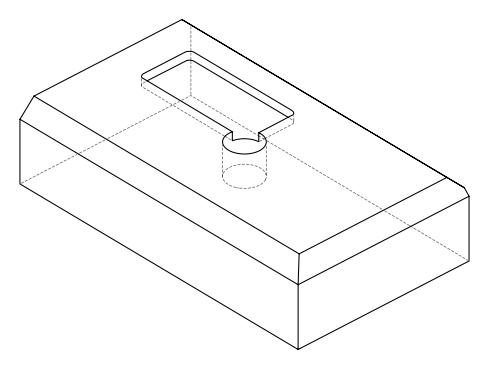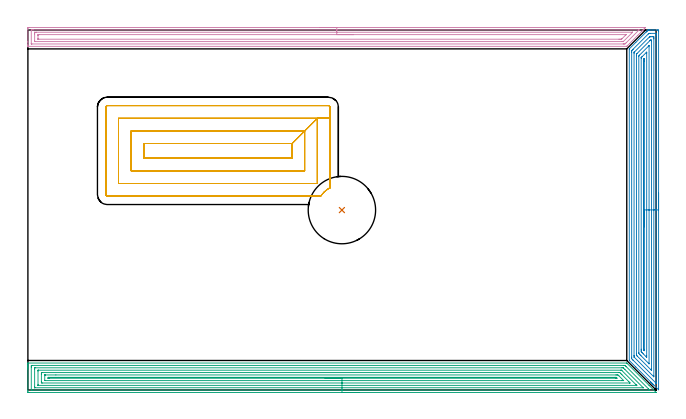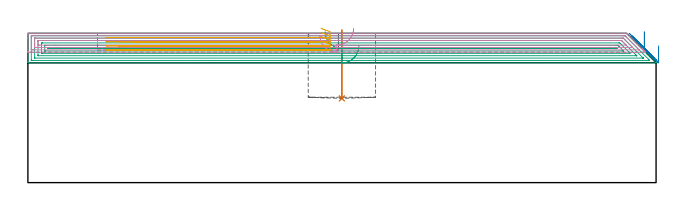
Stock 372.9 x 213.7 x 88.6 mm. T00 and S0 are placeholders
(PLAN: 5 operations, 2 tool changes, 53.9 min)
(1 INDEXABLE_INSERT_DRILL_BLIND_HOLE_FROM_SOLID | STEP1POCKET | NXT0302_035 | 0.16 min | 47895 mm3)
(2 AREA_MILL | FG_CHAMFER_SURFACE | UGT0205_001 | 11.48 min | 32324 mm3)
(3 AREA_MILL_1 | FG_CHAMFER_SURFACE_1 | UGT0205_001 | 20.62 min | 55356 mm3)
(4 AREA_MILL_2 | FG_CHAMFER_SURFACE_2 | UGT0205_001 | 11.84 min | 22527 mm3)
(5 MILL_RECTANGULAR_POCKET | POCKET_RECTANGULAR_STRAIGHT | UGT0201_101 | Follow Part, ap 2.5, ae 75% | 9.78 min | 87864 mm3)
(TOOL NXT0302_035 | Index. Insert Drill 40mm [880-D4000L40-05] | D40 PA176 FL200 Z2)
(TOOL UGT0205_001 | Chamfer Mill 20 x 3 x 45 deg. | D20 FL50 Z2)
(TOOL UGT0201_101 | End Mill 10 mm | D10 FL12 Z2)
(OP 1 INDEXABLE_INSERT_DRILL_BLIND_HOLE_FROM_SOLID)
G17 G21 G94 G90
T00 M6
G54
G17 G0 G90 X186.4 Y106.8 S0 M3
G43 Z98.6 H1
G94 G81 G98 Z50. F250. R90.6
G80
M5
M2
(OP 2 AREA_MILL)
G17 G21 G94 G90
T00 M6
G54
G17 G0 G90 X374.4 Y116.9 S1061 M3
G43 Z98.6 H0
Z81.2
G94 G1 Y116.862 Z80.328 F250.
Y116.748 Z79.464
Y116.559 Z78.612
Y116.297 Z77.78
Y115.963 Z76.974
Y115.56 Z76.2
Y115.092 Z75.464
Y114.56 Z74.772
Y113.971 Z74.129
Y113.328 Z73.54
Y112.636 Z73.009
Y111.9 Z72.54
Y111.126 Z72.137
Y110.32 Z71.803
Y109.488 Z71.541
Y108.636 Z71.352
Y107.772 Z71.238
Y106.9 Z71.2
Y0.29
X374.399 Y0.259 Z71.201
X374.392 Y0.107 Z71.207
X371.563 Y2.936 Z74.035
X371.395 Y3.103 Z74.2
X371.232 Y3.267 Z74.365
X371.117 Y3.382 Z74.481
X370.957 Y3.541 Z74.638
X370.802 Y3.697 Z74.795
X370.671 Y3.828 Z74.927
X370.519 Y3.979 Z75.077
X370.372 Y4.127 Z75.226
X370.225 Y4.274 Z75.373
X370.081 Y4.417 Z75.515
X369.942 Y4.557 Z75.656
X369.778 Y4.72 Z75.819
X369.643 Y4.855 Z75.953
X369.512 Y4.987 Z76.086
X360.881 Y13.618 Z84.717
X357.114 Y17.387 Z88.485
X357.004 Y17.505 Z88.589
X357. Y17.66 Z88.6
Y202.387
X357.004 Y202.495 Z88.589
X357.071 Y202.572 Z88.526
X360.881 Y206.381 Z84.719
X367.014 Y212.516 Z78.582
X367.148 Y212.649 Z78.45
X367.315 Y212.816 Z78.282
X367.452 Y212.954 Z78.143
X367.594 Y213.095 Z78.003
X367.746 Y213.247 Z77.852
X367.89 Y213.393 Z77.705
X368.041 Y213.542 Z77.557
X368.188 Y213.693 Z77.4
X368.195 Y213.697 Z77.394
X368.201 Y213.7 Z77.388
X368.342 Z77.251
X368.576 Z77.023
X369.02 Z76.579
X369.643 Z75.952
X370.83 Z74.767
X371.395 Z74.199
X373.741 Z71.855
X374.023 Y213.697 Z71.573
X374.392 Y213.69 Z71.205
X374.396 Y213.475 Z71.201
X374.399 Y213.095
X374.4 Y106.9 Z71.2
X372.986 Z72.614
X372.985 Y4.274 Z72.615
X372.983 Y4.056 Z72.617
X372.981 Y4.002 Z72.619
X372.98 Y3.986 Z72.62
X372.972 Y3.989 Z72.628
X372.918 Y4.039 Z72.682
X372.676 Y4.274 Z72.924
X359.29 Y17.66 Z86.31
X359.129 Y17.824 Z86.471
X358.421 Y18.553 Z87.179
X358.415 Y19.28 Z87.185
Y19.445
X358.414 Y200.602 Z87.186
X358.416 Y201.328 Z87.184
X358.419 Y201.411 Z87.181
X358.421 Y201.449 Z87.179
X358.454 Y201.494 Z87.146
X358.791 Y201.838 Z86.809
X359.129 Y202.179 Z86.471
X359.232 Y202.282 Z86.368
X368.261 Y211.311 Z77.339
X368.519 Y211.562 Z77.081
X368.603 Y211.641 Z76.997
X368.673 Y211.69 Z76.927
X368.766 Y211.692 Z76.834
X369.261 Y211.699 Z76.339
X372.765 Y211.7 Z72.835
X372.925 Y211.697 Z72.675
X372.953 Y211.695 Z72.647
X372.977 Y211.691 Z72.623
X372.979 Y211.655 Z72.621
X372.984 Y211.477 Z72.616
X372.985 Y211.311 Z72.615
X372.986 Y210.582 Z72.614
Y106.9
X371.572 Z74.028
X371.571 Y8.557 Z74.029
X371.569 Y7.844 Z74.031
X371.559 Z74.041
X371.395 Y8.006 Z74.205
X360.005 Y19.394 Z85.595
X359.956 Y19.445 Z85.644
X359.906 Y19.502 Z85.694
X359.835 Y19.585 Z85.765
X359.833 Y19.62 Z85.767
X359.829 Y20.337 Z85.771
Y20.517
Y199.888
X359.833 Y200.245 Z85.767
X359.836 Y200.419 Z85.764
X360.001 Y200.602 Z85.599
X360.003 Y200.604 Z85.597
X368.926 Y209.526 Z76.674
X369.073 Y209.665 Z76.527
X369.1 Y209.689 Z76.5
X369.186 Y209.694 Z76.414
X369.3 Y209.697 Z76.3
X369.472 Y209.7 Z76.128
X369.643 Z75.957
X370.519 Z75.081
X371.225 Y209.699 Z74.375
X371.395 Y209.695 Z74.205
X371.559 Y209.69 Z74.041
X371.565 Y209.526 Z74.035
X371.568 Y209.349 Z74.032
X371.571 Y208.633 Z74.029
Y208.453
X371.572 Y106.9 Z74.028
X370.157 Z75.443
Y12.674
X370.156 Y12.306 Z75.444
X370.153 Y11.786 Z75.447
X370.151 Y11.725 Z75.449
X369.925 Y11.935 Z75.675
X369.74 Y12.112 Z75.86
X369.643 Y12.207 Z75.957
X361.757 Y20.092 Z83.843
X361.514 Y20.337 Z84.086
X361.262 Y20.599 Z84.338
X361.25 Y20.855 Z84.35
X361.246 Y21.23 Z84.354
X361.243 Y21.754 Z84.357
Y198.449
X361.244 Y198.817 Z84.356
X361.248 Y199.336 Z84.352
X361.25 Y199.383 Z84.35
X361.27 Y199.409 Z84.33
X361.332 Y199.476 Z84.268
X361.558 Y199.709 Z84.042
X369.175 Y207.325 Z76.425
X369.332 Y207.481 Z76.268
X369.459 Y207.603 Z76.141
X369.542 Y207.681 Z76.058
X369.643 Y207.694 Z75.957
X369.685 Y207.698 Z75.915
X370.057 Y207.692 Z75.543
X370.145 Y207.69 Z75.455
X370.15 Y207.634 Z75.45
X370.153 Y207.57 Z75.447
X370.156 Y207.217 Z75.444
X370.157 Y106.9 Z75.443
X368.743 Z76.857
Y15.875
X368.741 Y15.681 Z76.859
X368.738 Y15.585 Z76.862
X368.737 Y15.575 Z76.863
X368.728 Y15.581 Z76.872
X368.696 Y15.606 Z76.904
X368.625 Y15.675 Z76.975
X363.961 Y20.337 Z81.639
X363.51 Y20.791 Z82.09
X363.078 Y21.23 Z82.522
X362.664 Y21.669 Z82.936
X362.657 Y22.098 Z82.943
Y22.122
Y197.925
X362.664 Y198.354 Z82.936
X362.875 Y198.571 Z82.725
X363.116 Y198.817 Z82.484
X368.62 Y204.321 Z76.98
X368.698 Y204.394 Z76.902
X368.722 Y204.414 Z76.878
X368.736 Y204.423 Z76.864
X368.743 Y204.171 Z76.857
Y106.9
X367.329 Z78.271
Y20.337
X367.328 Y20.018 Z78.272
X367.324 Y19.445 Z78.276
X367.323 Y19.44 Z78.277
X367.308 Y19.445 Z78.292
X367.014 Y19.735 Z78.586
X365.262 Y21.486 Z80.338
X364.628 Y22.122 Z80.972
X364.386 Y22.373 Z81.214
X364.078 Y22.699 Z81.522
X364.075 Y23.015 Z81.525
X364.072 Y23.334 Z81.528
X364.071 Y23.907 Z81.529
Y24.228
X364.072 Y197.032 Z81.528
X364.073 Y197.192 Z81.527
X364.075 Y197.272 Z81.525
X364.078 Y197.309 Z81.522
X364.091 Y197.332 Z81.509
X364.386 Y197.636 Z81.214
X364.528 Y197.78 Z81.072
X367.014 Y200.265 Z78.586
X367.184 Y200.429 Z78.416
X367.246 Y200.486 Z78.354
X367.322 Y200.547 Z78.278
X367.326 Y200.449 Z78.274
X367.328 Y200.386 Z78.272
X367.329 Y200.282 Z78.271
Y199.709
Y106.9
X365.915 Z79.685
X365.914 Y24.135 Z79.686
X365.913 Y23.907 Z79.687
X365.908 Y23.47 Z79.692
X365.894 Y23.315 Z79.706
X365.704 Y23.504 Z79.896
X365.504 Y23.706 Z80.096
X365.492 Y23.907 Z80.108
X365.489 Y24.135 Z80.111
X365.486 Y24.572 Z80.114
X365.485 Y24.799 Z80.115
X365.486 Y195.911 Z80.114
X365.489 Y196.14 Z80.111
X365.492 Y196.247 Z80.108
X365.5 Y196.292 Z80.1
X365.523 Y196.318 Z80.077
X365.581 Y196.381 Z80.019
X365.742 Y196.543 Z79.858
X365.797 Y196.596 Z79.803
X365.864 Y196.655 Z79.736
X365.908 Y196.688 Z79.692
X365.91 Y196.617 Z79.69
X365.914 Y196.368 Z79.686
X365.915 Y195.247 Z79.685
Y106.9
Y106.028 Z79.723
Y105.164 Z79.837
Y104.312 Z80.026
Y103.48 Z80.288
Y102.674 Z80.622
Y101.9 Z81.025
Y101.164 Z81.494
Y100.472 Z82.025
Y99.829 Z82.614
Y99.24 Z83.257
Y98.708 Z83.95
Y98.24 Z84.685
Y97.837 Z85.459
Y97.503 Z86.265
Y97.241 Z87.097
Y97.052 Z87.949
Y96.938 Z88.814
Y96.9 Z89.685
G0 Z98.6
M5
M2
(OP 3 AREA_MILL_1)
G17 G21 G94 G90
T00 M6
G54
G17 G0 G90 X196.45 Y-1.5 S1061 M3
G43 Z98.6 H0
Z81.1
G94 G1 X196.412 Z80.229 F250.
X196.298 Z79.364
X196.109 Z78.512
X195.847 Z77.68
X195.513 Z76.874
X195.11 Z76.1
X194.642 Z75.364
X194.11 Z74.672
X193.521 Z74.029
X192.878 Z73.44
X192.186 Z72.909
X191.45 Z72.44
X190.676 Z72.037
X189.87 Z71.703
X189.038 Z71.441
X188.187 Z71.252
X187.322 Z71.138
X186.45 Z71.1
X0.619
X0.209 Y-1.496 Z71.102
X0.01 Y-1.492 Z71.105
X0.005 Y-1.093 Z71.504
X0. Y-0.485 Z72.113
Y12.35 Z84.945
Y12.959 Z85.553
Y13.498 Z86.095
Y13.837 Z86.433
Y14.376 Z86.973
Y14.715 Z87.31
Y15.393 Z87.992
Y15.686 Z88.286
X0.002 Y15.845 Z88.438
X0.01 Y15.998 Z88.589
X0.172 Y16. Z88.6
X355.306
X355.495 Y15.997 Z88.589
X355.648 Y15.853 Z88.452
X368.707 Y2.793 Z75.392
X372.823 Y-1.321 Z71.276
X372.879 Y-1.391 Z71.207
X372.892 Y-1.415 Z71.183
X372.898 Y-1.429 Z71.169
X372.9 Y-1.465 Z71.134
X372.898 Y-1.481 Z71.119
X372.894 Y-1.493 Z71.107
X372.728 Y-1.5 Z71.1
X186.45
Y-0.086 Z72.514
X2.406 Y-0.085 Z72.515
X2.273 Y-0.084 Z72.516
X2.048 Y-0.079 Z72.521
X2.009 Y-0.071 Z72.529
X2.005 Y-0.041 Z72.559
X2.002 Y-0.009 Z72.591
X2. Y0.184 Z72.784
Y13.357 Z85.957
X2.003 Y13.837 Z86.437
X2.009 Y14.227 Z86.827
X2.034 Y14.579 Z87.179
X2.406 Y14.584 Z87.184
X2.538 Y14.585 Z87.185
X353.651
X354.413 Y14.58 Z87.18
X354.458 Y14.579 Z87.179
X354.509 Y14.533 Z87.133
X354.613 Y14.434 Z87.034
X354.816 Y14.234 Z86.834
X355.214 Y13.837 Z86.437
X368.387 Y0.663 Z73.263
X368.707 Y0.341 Z72.941
X369.047 Y-0.009 Z72.591
X369.108 Y-0.079 Z72.521
X368.986 Y-0.082 Z72.518
X368.707 Y-0.085 Z72.515
X186.45 Y-0.086 Z72.514
Y1.329 Z73.929
X4.12
X4.063 Y1.33 Z73.93
X4.025 Y1.333 Z73.933
X4.011 Y1.335 Z73.935
X4.009 Y1.353 Z73.953
X4.003 Y1.541 Z74.141
X4. Y1.73 Z74.33
Y12.27 Z84.87
X4.003 Y12.959 Z85.559
X4.007 Y13.142 Z85.742
X4.012 Y13.165 Z85.765
X4.031 Y13.167 Z85.767
X4.085 Y13.169 Z85.769
X4.193 Y13.171 Z85.771
X352.626
X353.308 Y13.167 Z85.767
X353.406 Y13.165 Z85.765
X353.519 Y13.072 Z85.672
X353.638 Y12.959 Z85.559
X354.413 Y12.188 Z84.788
X365.059 Y1.541 Z74.141
X365.134 Y1.465 Z74.065
X365.23 Y1.359 Z73.959
X365.245 Y1.333 Z73.933
X365.237 Y1.332 Z73.932
X365.218 Y1.33 Z73.93
X365.134 Y1.329 Z73.929
X186.45
Y2.743 Z75.343
X6.14
X6.061 Y2.745 Z75.345
X6.026 Y2.747 Z75.347
X6.011 Y2.749 Z75.349
X6.008 Y2.768 Z75.368
X6.004 Y2.869 Z75.469
X6. Y3.278 Z75.878
Y11.202 Z83.802
X6.007 Y11.631 Z84.231
X6.01 Y11.737 Z84.337
X6.019 Y11.751 Z84.351
X6.052 Y11.753 Z84.353
X6.12 Y11.755 Z84.355
X6.309 Y11.757 Z84.357
X351.732
X352.063 Y11.756 Z84.356
X352.343 Y11.752 Z84.352
X352.374 Y11.751 Z84.351
X352.419 Y11.72 Z84.32
X352.512 Y11.634 Z84.234
X352.626 Y11.524 Z84.124
X360.853 Y3.298 Z75.898
X361.032 Y3.116 Z75.716
X361.37 Y2.77 Z75.37
X361.389 Y2.746 Z75.346
X361.388
X361.362 Y2.744 Z75.344
X361.312 Y2.743 Z75.343
X361.231
X186.45
Y4.157 Z76.757
X8.66 Y4.158 Z76.758
X8.01 Y4.176 Z76.776
X8.001 Y4.824 Z77.424
Y9.446 Z82.046
X8.003 Y10.091 Z82.691
X8.01 Y10.324 Z82.924
X8.641 Y10.343 Z82.943
X8.66
X350.839 Y10.342 Z82.942
X351.366 Y10.324 Z82.924
X351.732 Y9.966 Z82.566
X352.256 Y9.446 Z82.046
X352.626 Y9.076 Z81.676
X356.647 Y5.054 Z77.654
X357.093 Y4.606 Z77.206
X357.514 Y4.176 Z76.776
X357.112 Y4.158 Z76.758
X357.093 Y4.157 Z76.757
X186.45
Y5.571 Z78.171
X10.447 Y5.572 Z78.172
X10.079 Y5.574 Z78.174
X10.031 Y5.576 Z78.176
X10.012 Y5.578 Z78.178
X10.009 Y5.592 Z78.192
X10.004 Y5.669 Z78.269
X10.001 Y5.786 Z78.386
Y8.567 Z81.167
X10.004 Y8.787 Z81.387
X10.008 Y8.896 Z81.496
X10.01 Y8.919 Z81.519
X10.029 Y8.922 Z81.522
X10.083 Y8.925 Z81.525
X10.447 Y8.928 Z81.528
X16.611 Y8.929 Z81.529
X349.052
X349.579 Y8.928 Z81.528
X349.946 Y8.925 Z81.525
X350.308 Y8.922 Z81.522
X350.679 Y8.567 Z81.167
X350.839 Y8.412 Z81.012
X353.519 Y5.732 Z78.332
X353.639 Y5.605 Z78.205
X353.662 Y5.578 Z78.178
X353.659 Y5.577 Z78.177
X353.64 Y5.575 Z78.175
X353.519 Y5.573 Z78.173
X352.993 Y5.571 Z78.171
X352.626
X186.45
Y6.985 Z79.585
X12.772 Y6.986 Z79.586
X12.233 Y6.989 Z79.589
X12.049 Y6.992 Z79.592
X12.009 Y6.996 Z79.596
X12.006 Y7.006 Z79.606
X12.002 Y7.039 Z79.639
X12.003 Y7.091 Z79.691
X12.024 Y7.508 Z80.108
X12.181 Y7.513 Z80.113
X12.233 Y7.514 Z80.114
X18.187 Y7.515 Z80.115
X348.336
X348.875 Y7.513 Z80.113
X349.052 Y7.511 Z80.111
X349.237 Y7.508 Z80.108
X349.518 Y7.273 Z79.873
X349.761 Y6.992 Z79.592
X348.874 Y6.986 Z79.586
X186.45 Y6.985 Z79.585
X185.578 Z79.623
X184.714 Z79.737
X183.862 Z79.926
X183.03 Z80.188
X182.224 Z80.522
X181.45 Z80.925
X180.714 Z81.394
X180.022 Z81.925
X179.379 Z82.514
X178.79 Z83.157
X178.259 Z83.85
X177.79 Z84.585
X177.387 Z85.359
X177.053 Z86.165
X176.791 Z86.997
X176.602 Z87.849
X176.488 Z88.714
X176.45 Z89.585
G0 Z98.6
M5
M2
(OP 4 AREA_MILL_2)
G17 G21 G94 G90
T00 M6
G54
G17 G0 G90 X173.35 Y215.2 S1061 M3
G43 Z98.6 H0
Z87.4
G94 G1 X173.388 Z86.528 F250.
X173.502 Z85.664
X173.691 Z84.812
X173.953 Z83.98
X174.287 Z83.174
X174.69 Z82.4
X175.158 Z81.664
X175.69 Z80.972
X176.279 Z80.329
X176.922 Z79.74
X177.614 Z79.208
X178.35 Z78.74
X179.124 Z78.337
X179.93 Z78.003
X180.762 Z77.741
X181.614 Z77.552
X182.478 Z77.438
X183.35 Z77.4
X366.675 Y215.199 Z77.399
X366.683 Y215.195 Z77.403
X366.675 Y215.178 Z77.42
X366.54 Y215.04 Z77.559
X366.079 Y214.578 Z78.02
X365.912 Y214.409 Z78.185
X365.749 Y214.248 Z78.35
X365.633 Y214.132 Z78.466
X365.475 Y213.972 Z78.623
X365.321 Y213.82 Z78.778
X365.186 Y213.685 Z78.913
X365.037 Y213.535 Z79.06
X364.893 Y213.392 Z79.206
X364.739 Y213.238 Z79.36
X364.6 Y213.098 Z79.498
X362.058 Y210.557 Z82.041
X357.166 Y205.665 Z86.934
X355.804 Y204.303 Z88.296
X355.578 Y204.08 Z88.517
X355.494 Y204.003 Z88.589
X355.357 Y204. Z88.6
X0.174
X0.01 Y204.002 Z88.588
X0.003 Y204.135 Z88.457
X0. Y204.275 Z88.324
Y204.547 Z88.053
Y205.228 Z87.367
Y206.443 Z86.154
Y206.977 Z85.618
Y214.58 Z78.018
X0.004 Y214.847 Z77.751
X0.01 Y215.193 Z77.404
X0.263 Y215.197 Z77.402
X0.621 Y215.2 Z77.4
X183.35
Y213.786 Z78.814
X362.505 Y213.785 Z78.815
X362.699 Y213.783 Z78.817
X362.817 Y213.779 Z78.821
X362.763 Y213.72 Z78.88
X362.608 Y213.56 Z79.04
X362.505 Y213.455 Z79.145
X355.152 Y206.102 Z86.498
X354.81 Y205.763 Z86.837
X354.463 Y205.421 Z87.179
X354.269 Y205.418 Z87.182
X353.57 Y205.415 Z87.185
X353.379 Y205.414 Z87.186
X2.408
X2.216 Y205.415 Z87.185
X2.056 Y205.419 Z87.181
X2.021 Y205.421 Z87.179
X2.01 Y205.437 Z87.163
X2.006 Y205.467 Z87.133
X2.001 Y205.626 Z86.974
Y213.496 Z79.104
X2.004 Y213.63 Z78.97
X2.01 Y213.735 Z78.865
X2.021 Y213.779 Z78.821
X2.057 Y213.781 Z78.819
X2.408 Y213.785 Z78.815
X2.599 Y213.786 Z78.814
X3.301
X183.35
Y212.372 Z80.228
X358.78 Y212.371 Z80.229
X358.835 Y212.37 Z80.23
X358.931 Y212.367 Z80.233
X358.947 Y212.365 Z80.235
X358.941 Y212.35 Z80.25
X358.931 Y212.332 Z80.268
X358.877 Y212.276 Z80.324
X358.824 Y212.223 Z80.377
X353.57 Y206.969 Z85.631
X353.466 Y206.874 Z85.726
X353.425 Y206.836 Z85.764
X353.383 Y206.835 Z85.765
X353.199 Y206.831 Z85.769
X352.827 Y206.829 Z85.771
X352.676 Y206.828 Z85.772
X4.346 Y206.829 Z85.771
X4.195 Y206.83 Z85.77
X4.044 Y206.834 Z85.766
X4.01 Y206.835 Z85.765
X4.006 Y206.863 Z85.737
X4.003 Y206.913 Z85.687
X4.001 Y206.977 Z85.623
X4. Y207.167 Z85.433
Y211.349 Z81.251
Y211.539 Z81.061
X4.004 Y212.223 Z80.377
X4.007 Y212.318 Z80.282
X4.01 Y212.36 Z80.24
X4.05 Y212.365 Z80.235
X4.195 Y212.367 Z80.233
X4.937 Y212.371 Z80.229
X5.088 Y212.372 Z80.228
X183.35
Y210.957 Z81.643
X354.864
X354.983 Y210.954 Z81.646
X355.036 Y210.95 Z81.65
X355.082 Y210.942 Z81.658
X355.048 Y210.903 Z81.697
X354.986 Y210.838 Z81.762
X354.626 Y210.474 Z82.126
X352.676 Y208.526 Z84.074
X352.441 Y208.301 Z84.299
X352.372 Y208.25 Z84.35
X352.272 Y208.247 Z84.353
X351.783 Y208.244 Z84.356
X351.382 Y208.243 Z84.357
X350.889
X6.475
X6.142 Y208.244 Z84.356
X6.091 Y208.245 Z84.355
X6.039 Y208.25 Z84.35
X6.01 Y208.256 Z84.344
X6.008 Y208.302 Z84.298
X6. Y208.708 Z83.892
Y210.457 Z82.143
Y210.474 Z82.126
X6.008 Y210.903 Z81.697
X6.01 Y210.949 Z81.651
X6.086 Y210.953 Z81.647
X6.218 Y210.956 Z81.644
X6.382 Y210.957 Z81.643
X6.876
X183.35
X184.222 Z81.681
X185.086 Z81.795
X185.938 Z81.983
X186.77 Z82.246
X187.576 Z82.58
X188.35 Z82.982
X189.086 Z83.451
X189.778 Z83.982
X190.421 Z84.572
X191.01 Z85.215
X191.542 Z85.907
X192.01 Z86.643
X192.413 Z87.416
X192.747 Z88.222
X193.009 Z89.054
X193.198 Z89.906
X193.312 Z90.771
X193.35 Z91.643
G0 Z98.6
M5
M2
(OP 5 MILL_RECTANGULAR_POCKET)
G17 G21 G94 G90
T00 M6
G54
G17 G0 G90 X174.065 Y115.338 S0 M3
G43 Z98.6 H0
Z91.6
G94 G1 X174.21 Y115.556 Z91.53 F250.
X174.985 Y116.544 Z91.193
X175.839 Y117.464 Z90.857
X176.766 Y118.309 Z90.521
X177.762 Y119.074 Z90.185
X178.817 Y119.752 Z89.848
X179.3 Y120.012 Z89.701
Y126.686 Z87.913
Y120.012 Z86.125
Y161.3 F500.
X171.8
X156.8 Y146.3
X68.8
Y137.6
X156.8
Y146.3
X164.3 Y153.8
X61.3
Y130.1
X164.3
Y153.8
X171.8 Y161.3
X53.8
Y122.6
X171.8
Y161.3
X179.3
Y167.9
G3 X178.4 Y168.8 R0.9
G1 X47.2
G3 X46.3 Y167.9 R0.9
G1 Y116.
G3 X47.2 Y115.1 R0.9
G1 X173.907
G0 X174.073 Y115.341 Z89.125
G1 X174.217 Y115.556 Z89.056 F250.
X174.99 Y116.542 Z88.72
X175.843 Y117.461 Z88.384
X176.77 Y118.304 Z88.048
X177.763 Y119.068 Z87.712
X178.817 Y119.746 Z87.376
X179.3 Y120.006 Z87.23
Y126.686 Z85.44
Y120.006 Z83.65
Y161.3 F500.
X171.8
X164.3 Y153.8
X156.8 Y146.3
X68.8
Y137.6
X156.8
Y146.3
X164.3 Y153.8
X61.3
Y130.1
X164.3
Y153.8
X171.8 Y161.3
X53.8
Y122.6
X171.8
Y161.3
X179.3
Y167.9
G3 X178.4 Y168.8 R0.9
G1 X47.2
G3 X46.3 Y167.9 R0.9
G1 Y116.
G3 X47.2 Y115.1 R0.9
G1 X173.913
G0 X174.073 Y115.341 Z86.65
G1 X174.217 Y115.556 Z86.581 F250.
X174.99 Y116.542 Z86.245
X175.843 Y117.461 Z85.909
X176.77 Y118.304 Z85.573
X177.763 Y119.068 Z85.237
X178.817 Y119.746 Z84.902
X179.3 Y120.006 Z84.755
Y126.686 Z82.965
Y120.006 Z81.175
Y161.3 F500.
X171.8
X156.8 Y146.3
X68.8
Y137.6
X156.8
Y146.3
X164.3 Y153.8
X61.3
Y130.1
X164.3
Y153.8
X171.8 Y161.3
X53.8
Y122.6
X171.8
Y161.3
X179.3
Y167.9
G3 X178.4 Y168.8 R0.9
G1 X47.2
G3 X46.3 Y167.9 R0.9
G1 Y116.
G3 X47.2 Y115.1 R0.9
G1 X173.913
G0 X174.065 Y115.338 Z84.175
G1 X174.21 Y115.556 Z84.105 F250.
X174.984 Y116.544 Z83.769
X175.838 Y117.464 Z83.432
X176.766 Y118.309 Z83.096
X177.762 Y119.074 Z82.76
X178.817 Y119.753 Z82.423
X179.3 Y120.012 Z82.276
Y126.686 Z80.488
Y120.012 Z78.7
Y161.3 F500.
X171.8
X156.8 Y146.3
X68.8
Y137.6
X156.8
Y146.3
X164.3 Y153.8
X61.3
Y130.1
X164.3
Y153.8
X171.8 Y161.3
X53.8
Y122.6
X171.8
Y161.3
X179.3
Y167.9
G3 X178.4 Y168.8 R0.9
G1 X47.2
G3 X46.3 Y167.9 R0.9
G1 Y116.
G3 X47.2 Y115.1 R0.9
G1 X173.907
G0 Z98.6
M5
M2
